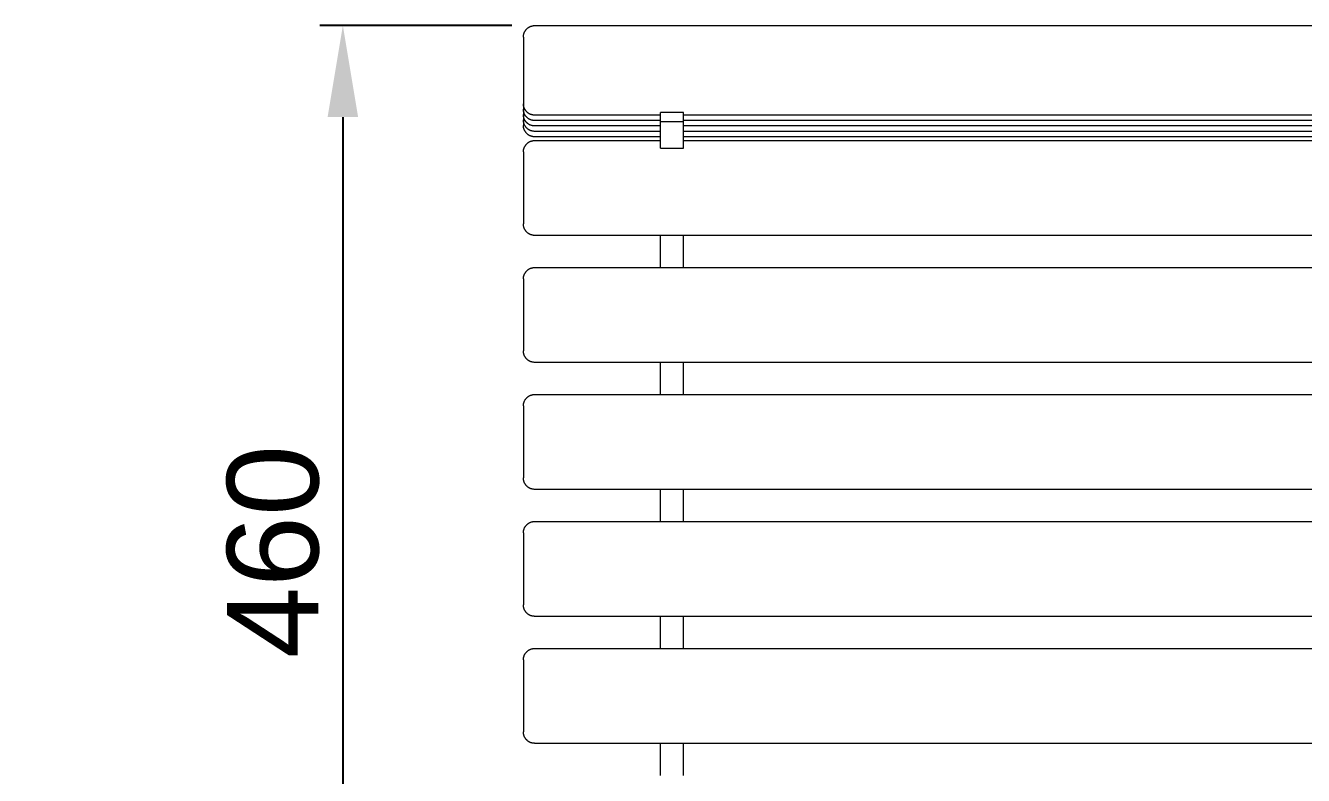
# Model space of a CAD drawing. Header units: millimetres. Extents: x -273 to 4197, y -77 to 2867.
# Drawn here: x -273 to 285, y 2540 to 2867 of the extents above; entities that cross this region are included whole.
import ezdxf

# ---------------------------------------------------------------- set-up
doc = ezdxf.new("R2010")
doc.units = ezdxf.units.MM
doc.layers.add('ZANO_R', color=7, linetype='Continuous', lineweight=0)
doc.layers.add('ZANO_W', color=1, linetype='Continuous', lineweight=0)
doc.styles.add('Arial', font='arial.ttf')
doc.styles.get("Standard").update_dxf_attribs({"font": 'ARIALUNI.TTF'})
doc.dimstyles.new('pl i ang', dxfattribs={"dimtxt": 50, "dimasz": 50, "dimexe": 1.25, "dimexo": 0.625, "dimgap": 10, "dimtad": 1, "dimtoh": 1, "dimtxsty": 'Standard', "dimcen": 2.5, "dimclrd": 1, "dimclre": 1, "dimclrt": 1, "dimadec": 0, "dimazin": 0, "dimtfac": 1, "dimtmove": 0, "dimatfit": 3, "dimfxl": 1, "dimarcsym": 1})

# ---------------------------------------------------------------- blocks, each defined once
blk = doc.blocks.new('*D386')
at = {"layer": 'ZANO_W', "color": 1, "lineweight": -2}
for p, q in [((-60.69, 2867.43), (-144.63, 2867.43)), ((-134.63, 2827.43), (-134.63, 2447.67)), ((-60.69, 2407.67), (-144.63, 2407.67))]:
    blk.add_line(p, q, dxfattribs=at)
at = {"layer": 'ZANO_W', "color": 1}
for points in [[(-127.96, 2827.43), (-141.3, 2827.43), (-134.63, 2867.43)], [(-141.3, 2447.67), (-127.96, 2447.67), (-134.63, 2407.67)]]:
    blk.add_solid(points, dxfattribs=at)
at = {"layer": 'ZANO_W', "color": 1, "insert": (-165.05, 2637.55), "char_height": 40, "attachment_point": 5, "rotation": 90, "style": 'Arial'}
blk.add_mtext('460', dxfattribs=at)
blk = doc.blocks.new('*D398')
at = {"layer": 'ZANO_W', "color": 1, "lineweight": -2}
blk.add_line((3526.26, 2484.69), (3532.24, 2529.25), dxfattribs=at)
for start, end in [(102.8076, 123.2571), (0, 82.3581), (319.101, 339.5505)]:
    blk.add_arc((3515.93, 2407.67), 112.67, start, end, dxfattribs=at)
at = {"layer": 'ZANO_W', "color": 1}
for points in [[(3491.26, 2510.88), (3490.65, 2524.2), (3530.91, 2519.34)], [(3628.06, 2367.12), (3614.94, 2369.49), (3628.6, 2407.67)]]:
    blk.add_solid(points, dxfattribs=at)
at = {"layer": 'ZANO_W', "color": 1, "insert": (3623.83, 2502.06), "char_height": 40, "attachment_point": 5, "rotation": 311.179, "style": 'Arial'}
blk.add_mtext('82%%d', dxfattribs=at)

msp = doc.modelspace()

# ---------------------------------------------------------------- linework, layer by layer
at = {"layer": 'ZANO_R'}
for p, q in [((-52.99, 2866.87), (-52.84, 2866.94)), ((-52.84, 2866.94), (-52.68, 2867.01)), ((-52.68, 2867.01), (-52.52, 2867.08)), ((-52.52, 2867.08), (-52.37, 2867.14)), ((-52.37, 2867.14), (-52.2, 2867.19)), ((-52.2, 2867.19), (-52.04, 2867.24)), ((-52.04, 2867.24), (-51.87, 2867.29)), ((-51.87, 2867.29), (-51.71, 2867.32)), ((-51.71, 2867.32), (-51.54, 2867.36)), ((-51.54, 2867.36), (-51.37, 2867.38)), ((-51.37, 2867.38), (-51.2, 2867.4)), ((-51.2, 2867.4), (-51.03, 2867.42)), ((-51.03, 2867.42), (-50.86, 2867.42)), ((-50.86, 2867.42), (-50.69, 2867.43)), ((-50.69, 2867.43), (1739.31, 2867.43)), ((-55.69, 2862.6), (-55.68, 2862.77)), ((-55.69, 2862.43), (-55.69, 2862.6)), ((-55.69, 2862.43), (-55.69, 2834.45)), ((-55.68, 2862.77), (-55.66, 2862.94)), ((-55.66, 2862.94), (-55.64, 2863.11)), ((-55.64, 2863.11), (-55.62, 2863.28)), ((-55.62, 2863.28), (-55.59, 2863.45)), ((-55.59, 2863.45), (-55.55, 2863.61)), ((-55.55, 2863.61), (-55.51, 2863.78)), ((-55.51, 2863.78), (-55.46, 2863.94)), ((-55.46, 2863.94), (-55.4, 2864.1)), ((-55.4, 2864.1), (-55.34, 2864.26)), ((-55.34, 2864.26), (-55.28, 2864.42)), ((-55.28, 2864.42), (-55.21, 2864.58)), ((-55.21, 2864.58), (-55.13, 2864.73)), ((-55.13, 2864.73), (-55.05, 2864.88)), ((-55.05, 2864.88), (-54.96, 2865.03)), ((-54.96, 2865.03), (-54.87, 2865.17)), ((-54.87, 2865.17), (-54.78, 2865.31)), ((-54.78, 2865.31), (-54.67, 2865.45)), ((-54.67, 2865.45), (-54.57, 2865.58)), ((-54.57, 2865.58), (-54.46, 2865.71)), ((-54.46, 2865.71), (-54.34, 2865.84)), ((-54.34, 2865.84), (-54.23, 2865.96)), ((-54.23, 2865.96), (-54.1, 2866.08)), ((-54.1, 2866.08), (-53.98, 2866.2)), ((-53.98, 2866.2), (-53.85, 2866.31)), ((-53.85, 2866.31), (-53.71, 2866.41)), ((-53.71, 2866.41), (-53.57, 2866.51)), ((-53.57, 2866.51), (-53.43, 2866.61)), ((-53.43, 2866.61), (-53.29, 2866.7)), ((-53.29, 2866.7), (-53.14, 2866.79)), ((-53.14, 2866.79), (-52.99, 2866.87)), ((-55.69, 2834.45), (-55.69, 2833.27)), ((-55.69, 2833.1), (-55.69, 2833.27)), ((-55.69, 2833.15), (-55.69, 2832.09)), ((-55.68, 2832.93), (-55.69, 2833.1)), ((-55.69, 2832.09), (-55.69, 2830.91)), ((-55.69, 2830.73), (-55.69, 2830.91)), ((-55.69, 2830.79), (-55.69, 2829.72)), ((-55.68, 2830.56), (-55.69, 2830.73)), ((-55.69, 2829.72), (-55.69, 2828.54)), ((-55.69, 2828.37), (-55.69, 2828.54)), ((-55.69, 2828.42), (-55.69, 2827.36)), ((-55.68, 2828.2), (-55.69, 2828.37)), ((-55.66, 2832.76), (-55.68, 2832.93)), ((-55.66, 2830.39), (-55.68, 2830.56)), ((-55.66, 2828.03), (-55.68, 2828.2)), ((-55.64, 2832.59), (-55.66, 2832.76)), ((-55.64, 2830.22), (-55.66, 2830.39)), ((-55.64, 2827.86), (-55.66, 2828.03)), ((-55.62, 2832.42), (-55.64, 2832.59)), ((-55.62, 2830.06), (-55.64, 2830.22)), ((-55.62, 2827.69), (-55.64, 2827.86)), ((-55.59, 2832.25), (-55.62, 2832.42)), ((-55.59, 2829.89), (-55.62, 2830.06)), ((-55.55, 2832.09), (-55.59, 2832.25)), ((-55.55, 2829.72), (-55.59, 2829.89)), ((-55.51, 2831.92), (-55.55, 2832.09)), ((-55.51, 2829.56), (-55.55, 2829.72)), ((-55.46, 2831.76), (-55.51, 2831.92)), ((-55.46, 2829.39), (-55.51, 2829.56)), ((-55.4, 2831.6), (-55.46, 2831.76)), ((-55.4, 2829.23), (-55.46, 2829.39)), ((-55.34, 2831.44), (-55.4, 2831.6)), ((-55.34, 2829.07), (-55.4, 2829.23)), ((-55.28, 2831.28), (-55.34, 2831.44)), ((-55.28, 2828.91), (-55.34, 2829.07)), ((-55.21, 2831.12), (-55.28, 2831.28)), ((-55.21, 2828.76), (-55.28, 2828.91)), ((-55.13, 2830.97), (-55.21, 2831.12)), ((-55.13, 2828.61), (-55.21, 2828.76)), ((-55.05, 2830.82), (-55.13, 2830.97)), ((-55.05, 2828.46), (-55.13, 2828.61)), ((-54.96, 2830.67), (-55.05, 2830.82)), ((-54.96, 2828.31), (-55.05, 2828.46)), ((-54.87, 2830.53), (-54.96, 2830.67)), ((-54.87, 2828.16), (-54.96, 2828.31)), ((-54.78, 2830.39), (-54.87, 2830.53)), ((-54.78, 2828.02), (-54.87, 2828.16)), ((-54.67, 2830.25), (-54.78, 2830.39)), ((-54.67, 2827.88), (-54.78, 2828.02)), ((-54.57, 2830.11), (-54.67, 2830.25)), ((-54.57, 2827.75), (-54.67, 2827.88)), ((-54.46, 2829.98), (-54.57, 2830.11)), ((-54.34, 2829.86), (-54.46, 2829.98)), ((-54.23, 2829.73), (-54.34, 2829.86)), ((-54.1, 2829.62), (-54.23, 2829.73)), ((-53.98, 2829.5), (-54.1, 2829.62)), ((-53.85, 2829.39), (-53.98, 2829.5)), ((-53.71, 2829.29), (-53.85, 2829.39)), ((-53.57, 2829.19), (-53.71, 2829.29)), ((-53.43, 2829.09), (-53.57, 2829.19)), ((-53.29, 2829), (-53.43, 2829.09)), ((-53.14, 2828.91), (-53.29, 2829)), ((-52.99, 2828.83), (-53.14, 2828.91)), ((-52.84, 2828.75), (-52.99, 2828.83)), ((-52.68, 2828.68), (-52.84, 2828.75)), ((-52.52, 2828.62), (-52.68, 2828.68)), ((-52.37, 2828.56), (-52.52, 2828.62)), ((-52.2, 2828.5), (-52.37, 2828.56)), ((-52.04, 2828.46), (-52.2, 2828.5)), ((-51.87, 2828.41), (-52.04, 2828.46)), ((-51.71, 2828.37), (-51.87, 2828.41)), ((-51.54, 2828.34), (-51.71, 2828.37)), ((-51.37, 2828.32), (-51.54, 2828.34)), ((-51.2, 2828.3), (-51.37, 2828.32)), ((-51.03, 2828.28), (-51.2, 2828.3)), ((-50.86, 2828.27), (-51.03, 2828.28)), ((-50.69, 2828.27), (-50.86, 2828.27)), ((4.31, 2828.27), (-50.69, 2828.27)), ((4.31, 2825.46), (4.31, 2829.46)), ((14.31, 2829.46), (4.31, 2829.46)), ((14.31, 2825.46), (14.31, 2829.46)), ((839.31, 2828.27), (14.31, 2828.27)), ((-55.69, 2827.36), (-55.69, 2826.18)), ((-55.69, 2826.01), (-55.69, 2826.18)), ((-55.69, 2826.06), (-55.69, 2824.99)), ((-55.68, 2825.83), (-55.69, 2826.01)), ((-55.69, 2824.99), (-55.69, 2823.81)), ((-55.69, 2823.64), (-55.69, 2823.81)), ((-55.68, 2823.47), (-55.69, 2823.64)), ((-55.66, 2825.66), (-55.68, 2825.83)), ((-55.66, 2823.3), (-55.68, 2823.47)), ((-55.64, 2825.5), (-55.66, 2825.66)), ((-55.64, 2823.13), (-55.66, 2823.3)), ((-55.62, 2825.33), (-55.64, 2825.5)), ((-55.62, 2822.96), (-55.64, 2823.13)), ((-55.59, 2827.52), (-55.62, 2827.69)), ((-55.59, 2825.16), (-55.62, 2825.33)), ((-55.59, 2822.79), (-55.62, 2822.96)), ((-55.55, 2827.36), (-55.59, 2827.52)), ((-55.55, 2824.99), (-55.59, 2825.16)), ((-55.55, 2822.63), (-55.59, 2822.79)), ((-55.51, 2827.19), (-55.55, 2827.36)), ((-55.51, 2824.83), (-55.55, 2824.99)), ((-55.51, 2822.46), (-55.55, 2822.63)), ((-55.46, 2827.03), (-55.51, 2827.19)), ((-55.46, 2824.66), (-55.51, 2824.83)), ((-55.46, 2822.3), (-55.51, 2822.46)), ((-55.4, 2826.87), (-55.46, 2827.03)), ((-55.4, 2824.5), (-55.46, 2824.66)), ((-55.4, 2822.14), (-55.46, 2822.3)), ((-55.34, 2826.71), (-55.4, 2826.87)), ((-55.34, 2824.34), (-55.4, 2824.5)), ((-55.28, 2826.55), (-55.34, 2826.71)), ((-55.28, 2824.18), (-55.34, 2824.34)), ((-55.21, 2826.39), (-55.28, 2826.55)), ((-55.21, 2824.03), (-55.28, 2824.18)), ((-55.13, 2826.24), (-55.21, 2826.39)), ((-55.13, 2823.88), (-55.21, 2824.03)), ((-55.05, 2826.09), (-55.13, 2826.24)), ((-55.05, 2823.73), (-55.13, 2823.88)), ((-54.96, 2825.94), (-55.05, 2826.09)), ((-54.96, 2823.58), (-55.05, 2823.73)), ((-54.87, 2825.8), (-54.96, 2825.94)), ((-54.87, 2823.43), (-54.96, 2823.58)), ((-54.78, 2825.66), (-54.87, 2825.8)), ((-54.78, 2823.29), (-54.87, 2823.43)), ((-54.67, 2825.52), (-54.78, 2825.66)), ((-54.67, 2823.15), (-54.78, 2823.29)), ((-54.57, 2825.39), (-54.67, 2825.52)), ((-54.57, 2823.02), (-54.67, 2823.15)), ((-54.46, 2827.62), (-54.57, 2827.75)), ((-54.46, 2825.25), (-54.57, 2825.39)), ((-54.46, 2822.89), (-54.57, 2823.02)), ((-54.34, 2827.49), (-54.46, 2827.62)), ((-54.34, 2825.13), (-54.46, 2825.25)), ((-54.34, 2822.76), (-54.46, 2822.89)), ((-54.23, 2827.37), (-54.34, 2827.49)), ((-54.23, 2825.01), (-54.34, 2825.13)), ((-54.23, 2822.64), (-54.34, 2822.76)), ((-54.1, 2827.25), (-54.23, 2827.37)), ((-54.1, 2824.89), (-54.23, 2825.01)), ((-54.1, 2822.52), (-54.23, 2822.64)), ((-53.98, 2827.14), (-54.1, 2827.25)), ((-53.98, 2824.77), (-54.1, 2824.89)), ((-53.98, 2822.41), (-54.1, 2822.52)), ((-53.85, 2827.03), (-53.98, 2827.14)), ((-53.85, 2824.66), (-53.98, 2824.77)), ((-53.85, 2822.3), (-53.98, 2822.41)), ((-53.71, 2826.92), (-53.85, 2827.03)), ((-53.71, 2824.56), (-53.85, 2824.66)), ((-53.71, 2822.19), (-53.85, 2822.3)), ((-53.57, 2826.82), (-53.71, 2826.92)), ((-53.57, 2824.46), (-53.71, 2824.56)), ((-53.43, 2826.72), (-53.57, 2826.82)), ((-53.43, 2824.36), (-53.57, 2824.46)), ((-53.29, 2826.63), (-53.43, 2826.72)), ((-53.29, 2824.27), (-53.43, 2824.36)), ((-53.14, 2826.55), (-53.29, 2826.63)), ((-53.14, 2824.18), (-53.29, 2824.27)), ((-52.99, 2826.47), (-53.14, 2826.55)), ((-52.99, 2824.1), (-53.14, 2824.18)), ((-52.84, 2826.39), (-52.99, 2826.47)), ((-52.84, 2824.03), (-52.99, 2824.1)), ((-52.68, 2826.32), (-52.84, 2826.39)), ((-52.68, 2823.95), (-52.84, 2824.03)), ((-52.52, 2826.25), (-52.68, 2826.32)), ((-52.52, 2823.89), (-52.68, 2823.95)), ((-52.37, 2826.19), (-52.52, 2826.25)), ((-52.37, 2823.83), (-52.52, 2823.89)), ((-52.2, 2826.14), (-52.37, 2826.19)), ((-52.2, 2823.78), (-52.37, 2823.83)), ((-52.04, 2826.09), (-52.2, 2826.14)), ((-52.04, 2823.73), (-52.2, 2823.78)), ((-51.87, 2826.05), (-52.04, 2826.09)), ((-51.87, 2823.68), (-52.04, 2823.73)), ((-51.71, 2826.01), (-51.87, 2826.05)), ((-51.71, 2823.65), (-51.87, 2823.68)), ((-51.54, 2825.98), (-51.71, 2826.01)), ((-51.54, 2823.61), (-51.71, 2823.65)), ((-51.37, 2825.95), (-51.54, 2825.98)), ((-51.37, 2823.59), (-51.54, 2823.61)), ((-51.2, 2825.93), (-51.37, 2825.95)), ((-51.2, 2823.57), (-51.37, 2823.59)), ((-51.03, 2825.92), (-51.2, 2825.93)), ((-51.03, 2823.55), (-51.2, 2823.57)), ((-50.86, 2825.91), (-51.03, 2825.92)), ((-50.86, 2823.54), (-51.03, 2823.55)), ((-50.69, 2825.91), (-50.86, 2825.91)), ((-50.69, 2823.54), (-50.86, 2823.54)), ((4.31, 2825.91), (-50.69, 2825.91)), ((4.31, 2823.54), (-50.69, 2823.54)), ((4.31, 2825.46), (14.31, 2825.46)), ((4.31, 2813.89), (4.31, 2825.46)), ((839.31, 2825.91), (14.31, 2825.91)), ((14.31, 2813.89), (14.31, 2825.46)), ((839.31, 2823.54), (14.31, 2823.54)), ((-55.34, 2821.98), (-55.4, 2822.14)), ((-55.28, 2821.82), (-55.34, 2821.98)), ((-55.21, 2821.66), (-55.28, 2821.82)), ((-55.13, 2821.51), (-55.21, 2821.66)), ((-55.05, 2821.36), (-55.13, 2821.51)), ((-54.96, 2821.21), (-55.05, 2821.36)), ((-54.87, 2821.07), (-54.96, 2821.21)), ((-54.78, 2820.93), (-54.87, 2821.07)), ((-54.67, 2820.79), (-54.78, 2820.93)), ((-54.57, 2820.66), (-54.67, 2820.79)), ((-54.46, 2820.53), (-54.57, 2820.66)), ((-54.34, 2820.4), (-54.46, 2820.53)), ((-54.23, 2820.28), (-54.34, 2820.4)), ((-54.1, 2820.16), (-54.23, 2820.28)), ((-53.98, 2820.04), (-54.1, 2820.16)), ((-53.85, 2819.93), (-53.98, 2820.04)), ((-53.71, 2819.83), (-53.85, 2819.93)), ((-53.57, 2822.09), (-53.71, 2822.19)), ((-53.57, 2819.73), (-53.71, 2819.83)), ((-53.43, 2822), (-53.57, 2822.09)), ((-53.43, 2819.63), (-53.57, 2819.73)), ((-53.29, 2821.9), (-53.43, 2822)), ((-53.29, 2819.54), (-53.43, 2819.63)), ((-53.14, 2821.82), (-53.29, 2821.9)), ((-53.14, 2819.45), (-53.29, 2819.54)), ((-52.99, 2821.74), (-53.14, 2821.82)), ((-52.99, 2819.37), (-53.14, 2819.45)), ((-53.14, 2816.54), (-52.99, 2816.62)), ((-52.84, 2821.66), (-52.99, 2821.74)), ((-52.84, 2819.3), (-52.99, 2819.37)), ((-52.99, 2816.62), (-52.84, 2816.69)), ((-52.68, 2821.59), (-52.84, 2821.66)), ((-52.68, 2819.23), (-52.84, 2819.3)), ((-52.84, 2816.69), (-52.68, 2816.76)), ((-52.52, 2821.52), (-52.68, 2821.59)), ((-52.52, 2819.16), (-52.68, 2819.23)), ((-52.68, 2816.76), (-52.52, 2816.83)), ((-52.37, 2821.46), (-52.52, 2821.52)), ((-52.37, 2819.1), (-52.52, 2819.16)), ((-52.52, 2816.83), (-52.37, 2816.89)), ((-52.2, 2821.41), (-52.37, 2821.46)), ((-52.2, 2819.05), (-52.37, 2819.1)), ((-52.37, 2816.89), (-52.2, 2816.94)), ((-52.04, 2821.36), (-52.2, 2821.41)), ((-52.04, 2819), (-52.2, 2819.05)), ((-52.2, 2816.94), (-52.04, 2816.99)), ((-51.87, 2821.32), (-52.04, 2821.36)), ((-51.87, 2818.95), (-52.04, 2819)), ((-52.04, 2816.99), (-51.87, 2817.04)), ((-51.71, 2821.28), (-51.87, 2821.32)), ((-51.71, 2818.92), (-51.87, 2818.95)), ((-51.87, 2817.04), (-51.71, 2817.07)), ((-51.54, 2821.25), (-51.71, 2821.28)), ((-51.54, 2818.88), (-51.71, 2818.92)), ((-51.71, 2817.07), (-51.54, 2817.11)), ((-51.37, 2821.22), (-51.54, 2821.25)), ((-51.37, 2818.86), (-51.54, 2818.88)), ((-51.54, 2817.11), (-51.37, 2817.13)), ((-51.2, 2821.2), (-51.37, 2821.22)), ((-51.2, 2818.84), (-51.37, 2818.86)), ((-51.37, 2817.13), (-51.2, 2817.15)), ((-51.03, 2821.19), (-51.2, 2821.2)), ((-51.03, 2818.82), (-51.2, 2818.84)), ((-51.2, 2817.15), (-51.03, 2817.17)), ((-50.86, 2821.18), (-51.03, 2821.19)), ((-50.86, 2818.81), (-51.03, 2818.82)), ((-51.03, 2817.17), (-50.86, 2817.18)), ((-50.69, 2821.18), (-50.86, 2821.18)), ((-50.69, 2818.81), (-50.86, 2818.81)), ((-50.86, 2817.18), (-50.69, 2817.18)), ((4.31, 2821.18), (-50.69, 2821.18)), ((4.31, 2818.81), (-50.69, 2818.81)), ((-50.69, 2817.18), (4.31, 2817.18)), ((839.31, 2821.18), (14.31, 2821.18)), ((839.31, 2818.81), (14.31, 2818.81)), ((14.31, 2817.18), (839.31, 2817.18)), ((-55.69, 2812.35), (-55.68, 2812.52)), ((-55.69, 2812.18), (-55.69, 2812.35)), ((-55.69, 2812.18), (-55.69, 2808.46)), ((-55.68, 2812.52), (-55.66, 2812.69)), ((-55.66, 2812.69), (-55.64, 2812.86)), ((-55.64, 2812.86), (-55.62, 2813.03)), ((-55.62, 2813.03), (-55.59, 2813.2)), ((-55.59, 2813.2), (-55.55, 2813.36)), ((-55.55, 2813.36), (-55.51, 2813.53)), ((-55.51, 2813.53), (-55.46, 2813.69)), ((-55.46, 2813.69), (-55.4, 2813.85)), ((-55.4, 2813.85), (-55.34, 2814.01)), ((-55.34, 2814.01), (-55.28, 2814.17)), ((-55.28, 2814.17), (-55.21, 2814.33)), ((-55.21, 2814.33), (-55.13, 2814.48)), ((-55.13, 2814.48), (-55.05, 2814.63)), ((-55.05, 2814.63), (-54.96, 2814.78)), ((-54.96, 2814.78), (-54.87, 2814.92)), ((-54.87, 2814.92), (-54.78, 2815.06)), ((-54.78, 2815.06), (-54.67, 2815.2)), ((-54.67, 2815.2), (-54.57, 2815.33)), ((-54.57, 2815.33), (-54.46, 2815.46)), ((-54.46, 2815.46), (-54.34, 2815.59)), ((-54.34, 2815.59), (-54.23, 2815.71)), ((-54.23, 2815.71), (-54.1, 2815.83)), ((-54.1, 2815.83), (-53.98, 2815.95)), ((-53.98, 2815.95), (-53.85, 2816.06)), ((-53.85, 2816.06), (-53.71, 2816.16)), ((-53.71, 2816.16), (-53.57, 2816.26)), ((-53.57, 2816.26), (-53.43, 2816.36)), ((-53.43, 2816.36), (-53.29, 2816.45)), ((-53.29, 2816.45), (-53.14, 2816.54)), ((4.31, 2813.89), (14.31, 2813.89)), ((-55.69, 2808.46), (-55.69, 2780.7)), ((-55.69, 2780.53), (-55.69, 2780.7)), ((-55.68, 2780.36), (-55.69, 2780.53)), ((-55.66, 2780.19), (-55.68, 2780.36)), ((-55.64, 2780.02), (-55.66, 2780.19)), ((-55.62, 2779.85), (-55.64, 2780.02)), ((-55.59, 2779.69), (-55.62, 2779.85)), ((-55.55, 2779.52), (-55.59, 2779.69)), ((-55.51, 2779.35), (-55.55, 2779.52)), ((-55.46, 2779.19), (-55.51, 2779.35)), ((-55.4, 2779.03), (-55.46, 2779.19)), ((-55.34, 2778.87), (-55.4, 2779.03)), ((-55.28, 2778.71), (-55.34, 2778.87)), ((-55.21, 2778.56), (-55.28, 2778.71)), ((-55.13, 2778.4), (-55.21, 2778.56)), ((-55.05, 2778.25), (-55.13, 2778.4)), ((-54.96, 2778.11), (-55.05, 2778.25)), ((-54.87, 2777.96), (-54.96, 2778.11)), ((-54.78, 2777.82), (-54.87, 2777.96)), ((-54.67, 2777.68), (-54.78, 2777.82)), ((-54.57, 2777.55), (-54.67, 2777.68)), ((-54.46, 2777.42), (-54.57, 2777.55)), ((-54.34, 2777.29), (-54.46, 2777.42)), ((-54.23, 2777.17), (-54.34, 2777.29)), ((-54.1, 2777.05), (-54.23, 2777.17)), ((-53.98, 2776.94), (-54.1, 2777.05)), ((-53.85, 2776.83), (-53.98, 2776.94)), ((-53.71, 2776.72), (-53.85, 2776.83)), ((-53.57, 2776.62), (-53.71, 2776.72)), ((-53.43, 2776.52), (-53.57, 2776.62)), ((-53.29, 2776.43), (-53.43, 2776.52)), ((-53.14, 2776.35), (-53.29, 2776.43)), ((-52.99, 2776.26), (-53.14, 2776.35)), ((-52.84, 2776.19), (-52.99, 2776.26)), ((-52.68, 2776.12), (-52.84, 2776.19)), ((-52.52, 2776.05), (-52.68, 2776.12)), ((-52.37, 2775.99), (-52.52, 2776.05)), ((-52.2, 2775.94), (-52.37, 2775.99)), ((-52.04, 2775.89), (-52.2, 2775.94)), ((-51.87, 2775.85), (-52.04, 2775.89)), ((-51.71, 2775.81), (-51.87, 2775.85)), ((-51.54, 2775.78), (-51.71, 2775.81)), ((-51.37, 2775.75), (-51.54, 2775.78)), ((-51.2, 2775.73), (-51.37, 2775.75)), ((-51.03, 2775.72), (-51.2, 2775.73)), ((-50.86, 2775.71), (-51.03, 2775.72)), ((-50.69, 2775.7), (-50.86, 2775.71)), ((1739.31, 2775.7), (-50.69, 2775.7)), ((4.31, 2761.68), (4.31, 2775.7)), ((14.31, 2761.68), (14.31, 2775.7)), ((-53.71, 2760.66), (-53.57, 2760.76)), ((-53.57, 2760.76), (-53.43, 2760.86)), ((-53.43, 2760.86), (-53.29, 2760.95)), ((-53.29, 2760.95), (-53.14, 2761.03)), ((-53.14, 2761.03), (-52.99, 2761.12)), ((-52.99, 2761.12), (-52.84, 2761.19)), ((-52.84, 2761.19), (-52.68, 2761.26)), ((-52.68, 2761.26), (-52.52, 2761.33)), ((-52.52, 2761.33), (-52.37, 2761.39)), ((-52.37, 2761.39), (-52.2, 2761.44)), ((-52.2, 2761.44), (-52.04, 2761.49)), ((-52.04, 2761.49), (-51.87, 2761.53)), ((-51.87, 2761.53), (-51.71, 2761.57)), ((-51.71, 2761.57), (-51.54, 2761.6)), ((-51.54, 2761.6), (-51.37, 2761.63)), ((-51.37, 2761.63), (-51.2, 2761.65)), ((-51.2, 2761.65), (-51.03, 2761.66)), ((-51.03, 2761.66), (-50.86, 2761.67)), ((-50.86, 2761.67), (-50.69, 2761.68)), ((-50.69, 2761.68), (1739.31, 2761.68)), ((-55.69, 2756.85), (-55.68, 2757.02)), ((-55.69, 2756.68), (-55.69, 2756.85)), ((-55.69, 2756.68), (-55.69, 2752.95)), ((-55.68, 2757.02), (-55.66, 2757.19)), ((-55.66, 2757.19), (-55.64, 2757.36)), ((-55.64, 2757.36), (-55.62, 2757.53)), ((-55.62, 2757.53), (-55.59, 2757.69)), ((-55.59, 2757.69), (-55.55, 2757.86)), ((-55.55, 2757.86), (-55.51, 2758.02)), ((-55.51, 2758.02), (-55.46, 2758.19)), ((-55.46, 2758.19), (-55.4, 2758.35)), ((-55.4, 2758.35), (-55.34, 2758.51)), ((-55.34, 2758.51), (-55.28, 2758.67)), ((-55.28, 2758.67), (-55.21, 2758.82)), ((-55.21, 2758.82), (-55.13, 2758.98)), ((-55.13, 2758.98), (-55.05, 2759.13)), ((-55.05, 2759.13), (-54.96, 2759.27)), ((-54.96, 2759.27), (-54.87, 2759.42)), ((-54.87, 2759.42), (-54.78, 2759.56)), ((-54.78, 2759.56), (-54.67, 2759.7)), ((-54.67, 2759.7), (-54.57, 2759.83)), ((-54.57, 2759.83), (-54.46, 2759.96)), ((-54.46, 2759.96), (-54.34, 2760.09)), ((-54.34, 2760.09), (-54.23, 2760.21)), ((-54.23, 2760.21), (-54.1, 2760.33)), ((-54.1, 2760.33), (-53.98, 2760.44)), ((-53.98, 2760.44), (-53.85, 2760.55)), ((-53.85, 2760.55), (-53.71, 2760.66)), ((-55.69, 2752.95), (-55.69, 2725.2)), ((-55.69, 2725.03), (-55.69, 2725.2)), ((-55.68, 2724.86), (-55.69, 2725.03)), ((-55.66, 2724.69), (-55.68, 2724.86)), ((-55.64, 2724.52), (-55.66, 2724.69)), ((-55.62, 2724.35), (-55.64, 2724.52)), ((-55.59, 2724.18), (-55.62, 2724.35)), ((-55.55, 2724.02), (-55.59, 2724.18)), ((-55.51, 2723.85), (-55.55, 2724.02)), ((-55.46, 2723.69), (-55.51, 2723.85)), ((-55.4, 2723.53), (-55.46, 2723.69)), ((-55.34, 2723.37), (-55.4, 2723.53)), ((-55.28, 2723.21), (-55.34, 2723.37)), ((-55.21, 2723.05), (-55.28, 2723.21)), ((-55.13, 2722.9), (-55.21, 2723.05)), ((-55.05, 2722.75), (-55.13, 2722.9)), ((-54.96, 2722.6), (-55.05, 2722.75)), ((-54.87, 2722.46), (-54.96, 2722.6)), ((-54.78, 2722.32), (-54.87, 2722.46)), ((-54.67, 2722.18), (-54.78, 2722.32)), ((-54.57, 2722.05), (-54.67, 2722.18)), ((-54.46, 2721.92), (-54.57, 2722.05)), ((-54.34, 2721.79), (-54.46, 2721.92)), ((-54.23, 2721.67), (-54.34, 2721.79)), ((-54.1, 2721.55), (-54.23, 2721.67)), ((-53.98, 2721.43), (-54.1, 2721.55)), ((-53.85, 2721.32), (-53.98, 2721.43)), ((-53.71, 2721.22), (-53.85, 2721.32)), ((-53.57, 2721.12), (-53.71, 2721.22)), ((-53.43, 2721.02), (-53.57, 2721.12)), ((-53.29, 2720.93), (-53.43, 2721.02)), ((-53.14, 2720.84), (-53.29, 2720.93)), ((-52.99, 2720.76), (-53.14, 2720.84)), ((-52.84, 2720.69), (-52.99, 2720.76)), ((-52.68, 2720.62), (-52.84, 2720.69)), ((-52.52, 2720.55), (-52.68, 2720.62)), ((-52.37, 2720.49), (-52.52, 2720.55)), ((-52.2, 2720.44), (-52.37, 2720.49)), ((-52.04, 2720.39), (-52.2, 2720.44)), ((-51.87, 2720.34), (-52.04, 2720.39)), ((-51.71, 2720.31), (-51.87, 2720.34)), ((-51.54, 2720.27), (-51.71, 2720.31)), ((-51.37, 2720.25), (-51.54, 2720.27)), ((-51.2, 2720.23), (-51.37, 2720.25)), ((-51.03, 2720.21), (-51.2, 2720.23)), ((-50.86, 2720.2), (-51.03, 2720.21)), ((-50.69, 2720.2), (-50.86, 2720.2)), ((1739.31, 2720.2), (-50.69, 2720.2)), ((4.31, 2706.17), (4.31, 2720.2)), ((14.31, 2706.17), (14.31, 2720.2)), ((-54.1, 2704.83), (-53.98, 2704.94)), ((-53.98, 2704.94), (-53.85, 2705.05)), ((-53.85, 2705.05), (-53.71, 2705.16)), ((-53.71, 2705.16), (-53.57, 2705.26)), ((-53.57, 2705.26), (-53.43, 2705.35)), ((-53.43, 2705.35), (-53.29, 2705.45)), ((-53.29, 2705.45), (-53.14, 2705.53)), ((-53.14, 2705.53), (-52.99, 2705.61)), ((-52.99, 2705.61), (-52.84, 2705.69)), ((-52.84, 2705.69), (-52.68, 2705.76)), ((-52.68, 2705.76), (-52.52, 2705.82)), ((-52.52, 2705.82), (-52.37, 2705.88)), ((-52.37, 2705.88), (-52.2, 2705.94)), ((-52.2, 2705.94), (-52.04, 2705.99)), ((-52.04, 2705.99), (-51.87, 2706.03)), ((-51.87, 2706.03), (-51.71, 2706.07)), ((-51.71, 2706.07), (-51.54, 2706.1)), ((-51.54, 2706.1), (-51.37, 2706.13)), ((-51.37, 2706.13), (-51.2, 2706.15)), ((-51.2, 2706.15), (-51.03, 2706.16)), ((-51.03, 2706.16), (-50.86, 2706.17)), ((-50.86, 2706.17), (-50.69, 2706.17)), ((-50.69, 2706.17), (1739.31, 2706.17)), ((-55.69, 2701.34), (-55.68, 2701.51)), ((-55.69, 2701.17), (-55.69, 2701.34)), ((-55.69, 2701.17), (-55.69, 2697.45)), ((-55.68, 2701.51), (-55.66, 2701.68)), ((-55.66, 2701.68), (-55.64, 2701.85)), ((-55.64, 2701.85), (-55.62, 2702.02)), ((-55.62, 2702.02), (-55.59, 2702.19)), ((-55.59, 2702.19), (-55.55, 2702.36)), ((-55.55, 2702.36), (-55.51, 2702.52)), ((-55.51, 2702.52), (-55.46, 2702.69)), ((-55.46, 2702.69), (-55.4, 2702.85)), ((-55.4, 2702.85), (-55.34, 2703.01)), ((-55.34, 2703.01), (-55.28, 2703.17)), ((-55.28, 2703.17), (-55.21, 2703.32)), ((-55.21, 2703.32), (-55.13, 2703.47)), ((-55.13, 2703.47), (-55.05, 2703.62)), ((-55.05, 2703.62), (-54.96, 2703.77)), ((-54.96, 2703.77), (-54.87, 2703.92)), ((-54.87, 2703.92), (-54.78, 2704.06)), ((-54.78, 2704.06), (-54.67, 2704.19)), ((-54.67, 2704.19), (-54.57, 2704.33)), ((-54.57, 2704.33), (-54.46, 2704.46)), ((-54.46, 2704.46), (-54.34, 2704.59)), ((-54.34, 2704.59), (-54.23, 2704.71)), ((-54.23, 2704.71), (-54.1, 2704.83)), ((-55.69, 2697.45), (-55.69, 2669.7)), ((-55.69, 2669.53), (-55.69, 2669.7)), ((-55.68, 2669.36), (-55.69, 2669.53)), ((-55.66, 2669.19), (-55.68, 2669.36)), ((-55.64, 2669.02), (-55.66, 2669.19)), ((-55.62, 2668.85), (-55.64, 2669.02)), ((-55.59, 2668.68), (-55.62, 2668.85)), ((-55.55, 2668.51), (-55.59, 2668.68)), ((-55.51, 2668.35), (-55.55, 2668.51)), ((-55.46, 2668.19), (-55.51, 2668.35)), ((-55.4, 2668.02), (-55.46, 2668.19)), ((-55.34, 2667.86), (-55.4, 2668.02)), ((-55.28, 2667.71), (-55.34, 2667.86)), ((-55.21, 2667.55), (-55.28, 2667.71)), ((-55.13, 2667.4), (-55.21, 2667.55)), ((-55.05, 2667.25), (-55.13, 2667.4)), ((-54.96, 2667.1), (-55.05, 2667.25)), ((-54.87, 2666.96), (-54.96, 2667.1)), ((-54.78, 2666.82), (-54.87, 2666.96)), ((-54.67, 2666.68), (-54.78, 2666.82)), ((-54.57, 2666.54), (-54.67, 2666.68)), ((-54.46, 2666.41), (-54.57, 2666.54)), ((-54.34, 2666.29), (-54.46, 2666.41)), ((-54.23, 2666.16), (-54.34, 2666.29)), ((-54.1, 2666.04), (-54.23, 2666.16)), ((-53.98, 2665.93), (-54.1, 2666.04)), ((-53.85, 2665.82), (-53.98, 2665.93)), ((-53.71, 2665.71), (-53.85, 2665.82)), ((-53.57, 2665.61), (-53.71, 2665.71)), ((-53.43, 2665.52), (-53.57, 2665.61)), ((-53.29, 2665.43), (-53.43, 2665.52)), ((-53.14, 2665.34), (-53.29, 2665.43)), ((-52.99, 2665.26), (-53.14, 2665.34)), ((-52.84, 2665.18), (-52.99, 2665.26)), ((-52.68, 2665.11), (-52.84, 2665.18)), ((-52.52, 2665.05), (-52.68, 2665.11)), ((-52.37, 2664.99), (-52.52, 2665.05)), ((-52.2, 2664.93), (-52.37, 2664.99)), ((-52.04, 2664.88), (-52.2, 2664.93)), ((-51.87, 2664.84), (-52.04, 2664.88)), ((-51.71, 2664.8), (-51.87, 2664.84)), ((-51.54, 2664.77), (-51.71, 2664.8)), ((-51.37, 2664.75), (-51.54, 2664.77)), ((-51.2, 2664.72), (-51.37, 2664.75)), ((-51.03, 2664.71), (-51.2, 2664.72)), ((-50.86, 2664.7), (-51.03, 2664.71)), ((-50.69, 2664.7), (-50.86, 2664.7)), ((1739.31, 2664.7), (-50.69, 2664.7)), ((4.31, 2650.67), (4.31, 2664.7)), ((14.31, 2650.67), (14.31, 2664.7)), ((-54.46, 2648.96), (-54.34, 2649.08)), ((-54.34, 2649.08), (-54.23, 2649.21)), ((-54.23, 2649.21), (-54.1, 2649.32)), ((-54.1, 2649.32), (-53.98, 2649.44)), ((-53.98, 2649.44), (-53.85, 2649.55)), ((-53.85, 2649.55), (-53.71, 2649.65)), ((-53.71, 2649.65), (-53.57, 2649.76)), ((-53.57, 2649.76), (-53.43, 2649.85)), ((-53.43, 2649.85), (-53.29, 2649.94)), ((-53.29, 2649.94), (-53.14, 2650.03)), ((-53.14, 2650.03), (-52.99, 2650.11)), ((-52.99, 2650.11), (-52.84, 2650.19)), ((-52.84, 2650.19), (-52.68, 2650.26)), ((-52.68, 2650.26), (-52.52, 2650.32)), ((-52.52, 2650.32), (-52.37, 2650.38)), ((-52.37, 2650.38), (-52.2, 2650.44)), ((-52.2, 2650.44), (-52.04, 2650.49)), ((-52.04, 2650.49), (-51.87, 2650.53)), ((-51.87, 2650.53), (-51.71, 2650.57)), ((-51.71, 2650.57), (-51.54, 2650.6)), ((-51.54, 2650.6), (-51.37, 2650.62)), ((-51.37, 2650.62), (-51.2, 2650.64)), ((-51.2, 2650.64), (-51.03, 2650.66)), ((-51.03, 2650.66), (-50.86, 2650.67)), ((-50.86, 2650.67), (-50.69, 2650.67)), ((-50.69, 2650.67), (1739.31, 2650.67)), ((-55.69, 2645.84), (-55.68, 2646.01)), ((-55.69, 2645.67), (-55.69, 2645.84)), ((-55.69, 2645.67), (-55.69, 2641.95)), ((-55.68, 2646.01), (-55.66, 2646.18)), ((-55.66, 2646.18), (-55.64, 2646.35)), ((-55.64, 2646.35), (-55.62, 2646.52)), ((-55.62, 2646.52), (-55.59, 2646.69)), ((-55.59, 2646.69), (-55.55, 2646.85)), ((-55.55, 2646.85), (-55.51, 2647.02)), ((-55.51, 2647.02), (-55.46, 2647.18)), ((-55.46, 2647.18), (-55.4, 2647.35)), ((-55.4, 2647.35), (-55.34, 2647.5)), ((-55.34, 2647.5), (-55.28, 2647.66)), ((-55.28, 2647.66), (-55.21, 2647.82)), ((-55.21, 2647.82), (-55.13, 2647.97)), ((-55.13, 2647.97), (-55.05, 2648.12)), ((-55.05, 2648.12), (-54.96, 2648.27)), ((-54.96, 2648.27), (-54.87, 2648.41)), ((-54.87, 2648.41), (-54.78, 2648.55)), ((-54.78, 2648.55), (-54.67, 2648.69)), ((-54.67, 2648.69), (-54.57, 2648.83)), ((-54.57, 2648.83), (-54.46, 2648.96)), ((-55.69, 2641.95), (-55.69, 2614.2)), ((-55.69, 2614.03), (-55.69, 2614.2)), ((-55.68, 2613.85), (-55.69, 2614.03)), ((-55.66, 2613.68), (-55.68, 2613.85)), ((-55.64, 2613.52), (-55.66, 2613.68)), ((-55.62, 2613.35), (-55.64, 2613.52)), ((-55.59, 2613.18), (-55.62, 2613.35)), ((-55.55, 2613.01), (-55.59, 2613.18)), ((-55.51, 2612.85), (-55.55, 2613.01)), ((-55.46, 2612.68), (-55.51, 2612.85)), ((-55.4, 2612.52), (-55.46, 2612.68)), ((-55.34, 2612.36), (-55.4, 2612.52)), ((-55.28, 2612.2), (-55.34, 2612.36)), ((-55.21, 2612.05), (-55.28, 2612.2)), ((-55.13, 2611.9), (-55.21, 2612.05)), ((-55.05, 2611.75), (-55.13, 2611.9)), ((-54.96, 2611.6), (-55.05, 2611.75)), ((-54.87, 2611.45), (-54.96, 2611.6)), ((-54.78, 2611.31), (-54.87, 2611.45)), ((-54.67, 2611.17), (-54.78, 2611.31)), ((-54.57, 2611.04), (-54.67, 2611.17)), ((-54.46, 2610.91), (-54.57, 2611.04)), ((-54.34, 2610.78), (-54.46, 2610.91)), ((-54.23, 2610.66), (-54.34, 2610.78)), ((-54.1, 2610.54), (-54.23, 2610.66)), ((-53.98, 2610.43), (-54.1, 2610.54)), ((-53.85, 2610.32), (-53.98, 2610.43)), ((-53.71, 2610.21), (-53.85, 2610.32)), ((-53.57, 2610.11), (-53.71, 2610.21)), ((-53.43, 2610.01), (-53.57, 2610.11)), ((-53.29, 2609.92), (-53.43, 2610.01)), ((-53.14, 2609.84), (-53.29, 2609.92)), ((-52.99, 2609.76), (-53.14, 2609.84)), ((-52.84, 2609.68), (-52.99, 2609.76)), ((-52.68, 2609.61), (-52.84, 2609.68)), ((-52.52, 2609.54), (-52.68, 2609.61)), ((-52.37, 2609.48), (-52.52, 2609.54)), ((-52.2, 2609.43), (-52.37, 2609.48)), ((-52.04, 2609.38), (-52.2, 2609.43)), ((-51.87, 2609.34), (-52.04, 2609.38)), ((-51.71, 2609.3), (-51.87, 2609.34)), ((-51.54, 2609.27), (-51.71, 2609.3)), ((-51.37, 2609.24), (-51.54, 2609.27)), ((-51.2, 2609.22), (-51.37, 2609.24)), ((-51.03, 2609.21), (-51.2, 2609.22)), ((-50.86, 2609.2), (-51.03, 2609.21)), ((-50.69, 2609.2), (-50.86, 2609.2)), ((1739.31, 2609.2), (-50.69, 2609.2)), ((4.31, 2595.17), (4.31, 2609.2)), ((14.31, 2595.17), (14.31, 2609.2)), ((-54.78, 2593.05), (-54.67, 2593.19)), ((-54.67, 2593.19), (-54.57, 2593.32)), ((-54.57, 2593.32), (-54.46, 2593.45)), ((-54.46, 2593.45), (-54.34, 2593.58)), ((-54.34, 2593.58), (-54.23, 2593.7)), ((-54.23, 2593.7), (-54.1, 2593.82)), ((-54.1, 2593.82), (-53.98, 2593.94)), ((-53.98, 2593.94), (-53.85, 2594.05)), ((-53.85, 2594.05), (-53.71, 2594.15)), ((-53.71, 2594.15), (-53.57, 2594.25)), ((-53.57, 2594.25), (-53.43, 2594.35)), ((-53.43, 2594.35), (-53.29, 2594.44)), ((-53.29, 2594.44), (-53.14, 2594.53)), ((-53.14, 2594.53), (-52.99, 2594.61)), ((-52.99, 2594.61), (-52.84, 2594.68)), ((-52.84, 2594.68), (-52.68, 2594.75)), ((-52.68, 2594.75), (-52.52, 2594.82)), ((-52.52, 2594.82), (-52.37, 2594.88)), ((-52.37, 2594.88), (-52.2, 2594.93)), ((-52.2, 2594.93), (-52.04, 2594.98)), ((-52.04, 2594.98), (-51.87, 2595.03)), ((-51.87, 2595.03), (-51.71, 2595.06)), ((-51.71, 2595.06), (-51.54, 2595.1)), ((-51.54, 2595.1), (-51.37, 2595.12)), ((-51.37, 2595.12), (-51.2, 2595.14)), ((-51.2, 2595.14), (-51.03, 2595.16)), ((-51.03, 2595.16), (-50.86, 2595.17)), ((-50.86, 2595.17), (-50.69, 2595.17)), ((-50.69, 2595.17), (1739.31, 2595.17)), ((-55.69, 2590.34), (-55.68, 2590.51)), ((-55.69, 2590.17), (-55.69, 2590.34)), ((-55.69, 2590.17), (-55.69, 2586.44)), ((-55.68, 2590.51), (-55.66, 2590.68)), ((-55.66, 2590.68), (-55.64, 2590.85)), ((-55.64, 2590.85), (-55.62, 2591.02)), ((-55.62, 2591.02), (-55.59, 2591.19)), ((-55.59, 2591.19), (-55.55, 2591.35)), ((-55.55, 2591.35), (-55.51, 2591.52)), ((-55.51, 2591.52), (-55.46, 2591.68)), ((-55.46, 2591.68), (-55.4, 2591.84)), ((-55.4, 2591.84), (-55.34, 2592)), ((-55.34, 2592), (-55.28, 2592.16)), ((-55.28, 2592.16), (-55.21, 2592.32)), ((-55.21, 2592.32), (-55.13, 2592.47)), ((-55.13, 2592.47), (-55.05, 2592.62)), ((-55.05, 2592.62), (-54.96, 2592.77)), ((-54.96, 2592.77), (-54.87, 2592.91)), ((-54.87, 2592.91), (-54.78, 2593.05)), ((-55.69, 2586.44), (-55.69, 2558.69)), ((-55.69, 2558.52), (-55.69, 2558.69)), ((-55.68, 2558.35), (-55.69, 2558.52)), ((-55.66, 2558.18), (-55.68, 2558.35)), ((-55.64, 2558.01), (-55.66, 2558.18)), ((-55.62, 2557.84), (-55.64, 2558.01)), ((-55.59, 2557.68), (-55.62, 2557.84)), ((-55.55, 2557.51), (-55.59, 2557.68)), ((-55.51, 2557.34), (-55.55, 2557.51)), ((-55.46, 2557.18), (-55.51, 2557.34)), ((-55.4, 2557.02), (-55.46, 2557.18)), ((-55.34, 2556.86), (-55.4, 2557.02)), ((-55.28, 2556.7), (-55.34, 2556.86)), ((-55.21, 2556.55), (-55.28, 2556.7)), ((-55.13, 2556.39), (-55.21, 2556.55)), ((-55.05, 2556.24), (-55.13, 2556.39)), ((-54.96, 2556.1), (-55.05, 2556.24)), ((-54.87, 2555.95), (-54.96, 2556.1)), ((-54.78, 2555.81), (-54.87, 2555.95)), ((-54.67, 2555.67), (-54.78, 2555.81)), ((-54.57, 2555.54), (-54.67, 2555.67)), ((-54.46, 2555.41), (-54.57, 2555.54)), ((-54.34, 2555.28), (-54.46, 2555.41)), ((-54.23, 2555.16), (-54.34, 2555.28)), ((-54.1, 2555.04), (-54.23, 2555.16)), ((-53.98, 2554.92), (-54.1, 2555.04)), ((-53.85, 2554.81), (-53.98, 2554.92)), ((-53.71, 2554.71), (-53.85, 2554.81)), ((-53.57, 2554.61), (-53.71, 2554.71)), ((-53.43, 2554.51), (-53.57, 2554.61)), ((-53.29, 2554.42), (-53.43, 2554.51)), ((-53.14, 2554.33), (-53.29, 2554.42)), ((-52.99, 2554.25), (-53.14, 2554.33)), ((-52.84, 2554.18), (-52.99, 2554.25)), ((-52.68, 2554.11), (-52.84, 2554.18)), ((-52.52, 2554.04), (-52.68, 2554.11)), ((-52.37, 2553.98), (-52.52, 2554.04)), ((-52.2, 2553.93), (-52.37, 2553.98)), ((-52.04, 2553.88), (-52.2, 2553.93)), ((-51.87, 2553.84), (-52.04, 2553.88)), ((-51.71, 2553.8), (-51.87, 2553.84)), ((-51.54, 2553.77), (-51.71, 2553.8)), ((-51.37, 2553.74), (-51.54, 2553.77)), ((-51.2, 2553.72), (-51.37, 2553.74)), ((-51.03, 2553.7), (-51.2, 2553.72)), ((-50.86, 2553.7), (-51.03, 2553.7)), ((-50.69, 2553.69), (-50.86, 2553.7)), ((1739.31, 2553.69), (-50.69, 2553.69)), ((4.31, 2539.67), (4.31, 2553.69)), ((14.31, 2539.67), (14.31, 2553.69))]:
    msp.add_line(p, q, dxfattribs=at)

# ---------------------------------------------------------------- dimensions: what is measured, and where the dimension line sits
at = {"layer": 'ZANO_W'}
dim = msp.add_linear_dim(base=(-134.63, 2407.67), p1=(-50.69, 2867.43), p2=(-50.69, 2407.67), angle=90, dimstyle='pl i ang', override={"dimtxt": 40, "dimasz": 40, "dimexe": 10, "dimexo": 10, "dimtoh": 0, "dimdec": 0, "dimtxsty": 'Arial', "dimtdec": 0, "dimtmove": 1}, dxfattribs=at)
dim.commit()
dim.dimension.update_dxf_attribs({"geometry": '*D386', "text_midpoint": (-165.05, 2637.55)})
dim = msp.add_angular_dim_2l(base=(3615.91, 2459.61), line1=((-273.4, 2407.67), (4090.96, 2407.67)), line2=((3524.94, 2474.77), (3521.21, 2447.02)), dimstyle='pl i ang', override={"dimtxt": 40, "dimasz": 40, "dimexe": 10, "dimexo": 10, "dimtoh": 0, "dimdec": 0, "dimtxsty": 'Arial', "dimtdec": 0, "dimtmove": 1}, dxfattribs=at)
dim.commit()
dim.dimension.update_dxf_attribs({"geometry": '*D398', "text_midpoint": (3623.83, 2502.06)})

doc.saveas('drawing.dxf')
